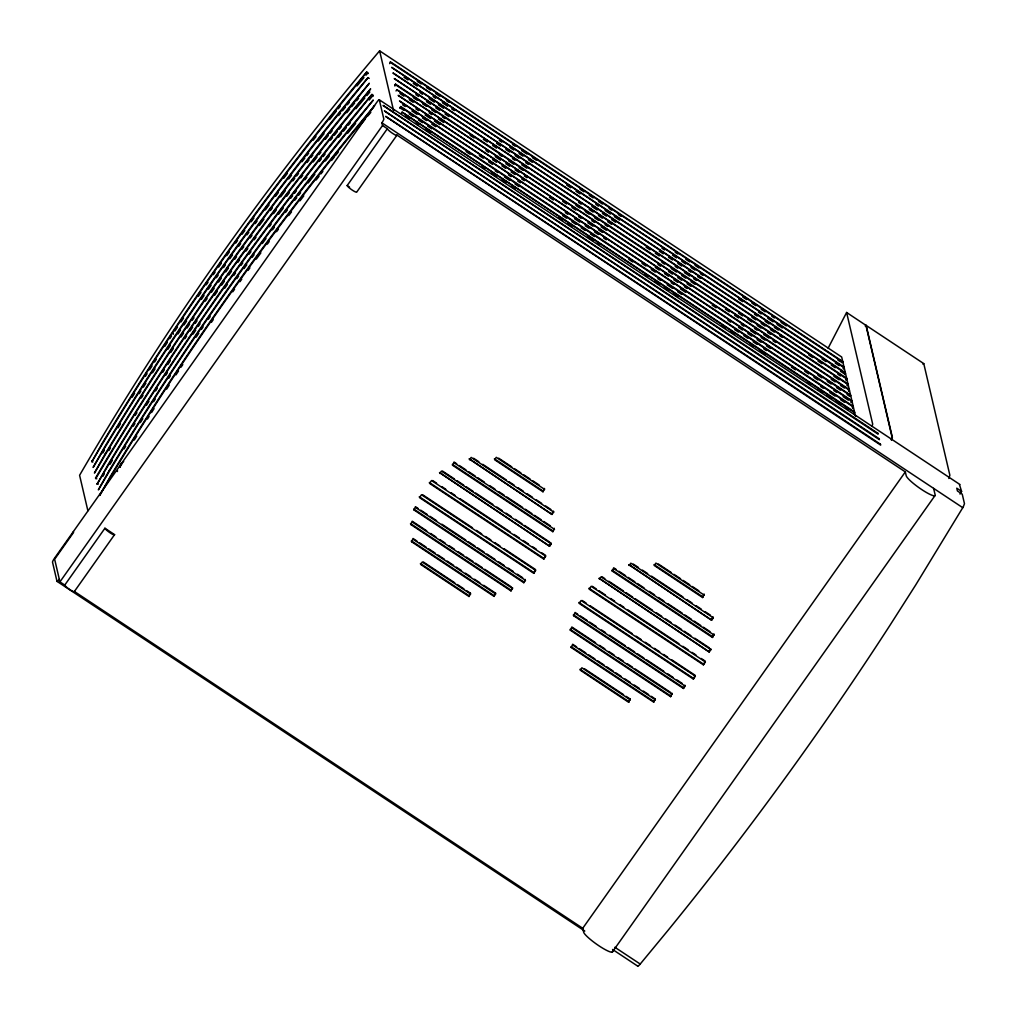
<?xml version="1.0" encoding="UTF-8"?>
<svg xmlns="http://www.w3.org/2000/svg" width="1017" height="1017" viewBox="0 0 1017 1017"><rect width="100%" height="100%" fill="white"/><g stroke="black" fill="none" stroke-linecap="round" stroke-linejoin="round"><path stroke-width="1.5" d="M872.039 426.492L872.688 424.089L846.602 312.473L828.13 348.17M948.836 478.498L949.865 475.219L923.767 363.603L866.23 325.465L865.709 325.948M120.514 466.269L119.942 467.337M637.646 966.023A3.712 0.712 -52.2 0 0 640.214 964.04L668.016 930.364A3506.743 3402.132 -13.1 0 0 890.282 624.819L915.643 585.055L963.264 506.86L964.472 503.695L962.235 494.16L957.417 490.957L956.768 488.185L961.586 491.376A3506.247 3401.649 -13.1 0 1 959.997 494.084M366.717 72.029L352.937 89.407A2956.355 2868.156 -13.1 0 0 102.819 443.234L91.81 461.858L102.653 442.548A2956.355 2868.156 -13.1 0 1 352.772 88.708L366.717 72.029L367.925 72.83L365.942 75.22M102.806 452.934L104.382 450.277M95.573 477.977L106.582 459.353A2956.355 2868.156 -13.1 0 1 356.7 105.514L370.646 88.848L356.865 106.213A2956.355 2868.156 -13.1 0 0 106.747 460.04L95.738 478.676L95.573 477.977L96.78 478.778M371.955 94.441L358.175 111.806A2956.355 2868.156 -13.1 0 0 108.056 465.646L97.047 484.27L107.891 464.96A2956.355 2868.156 -13.1 0 1 358.009 111.12L371.955 94.441L373.163 95.242L369.184 100.009M102.806 476.401L104.382 473.731M389.638 63.626L390.312 61.757L842.724 361.505L841.885 362.688M394.71 85.352L395.549 84.157L847.962 383.918L847.123 385.1M394.876 86.038L395.549 84.157M396.02 90.945L396.859 89.763L849.271 389.511L848.432 390.706M612.565 951.302A17.645 2.886 35.3 0 1 599.064 945.886A17.645 2.886 35.3 0 1 583.631 932.131L582.728 928.279L74.394 591.474A5.886 0.966 35.3 0 1 69.906 589.657A5.886 0.966 35.3 0 1 64.757 585.08L59.927 581.877L382.519 125.523L381.883 122.815A3.699 0.661 -56.5 0 0 383.79 118.951L379.341 99.882A3.699 0.661 -56.5 0 0 377.027 101.992L54.435 558.358A3.699 0.661 -56.5 0 0 52.528 562.21L56.99 581.279A3.699 0.661 -56.5 0 0 59.304 579.169M852.348 407.512L853.187 406.33L400.787 106.569L399.948 107.751L403.914 110.383M400.113 108.45L400.787 106.569M64.757 585.08L104.942 528.23L114.578 534.624L74.394 591.474M933.619 488.376L935.157 494.936A17.645 2.886 35.3 0 1 921.656 489.52A17.645 2.886 35.3 0 1 906.223 475.765L905.321 471.913L396.986 135.108L356.814 191.959A5.886 0.966 35.3 0 1 352.314 190.141A5.886 0.966 35.3 0 1 347.166 185.564L387.35 128.714L382.519 125.523M401.257 113.357L402.096 112.175L854.496 411.923L853.657 413.105M415.661 507.572L525.484 580.338L523.806 582.703L413.983 509.937L415.457 506.695L418.101 508.449M439.764 473.464L441.442 471.087L551.265 543.866L549.6 546.231L439.56 472.587L549.6 546.231M510.979 590.902L512.454 587.661L510.979 590.902L410.741 524.48L412.216 521.238L426.72 530.849M552.841 531.688L554.303 528.446L552.841 531.688L452.59 465.265L454.065 462.023L456.709 463.777M483.749 585.334L495.533 593.14L494.059 596.382L411.58 541.73L413.055 538.489L416.983 541.095M469.511 459.786L471.189 457.421L553.668 512.059L551.989 514.437L469.307 458.909L551.989 514.437M470.451 593.216L468.977 596.458L470.451 593.216L466.523 590.61M542.976 491.77L544.451 488.529L542.976 491.77L494.593 459.709L496.271 457.345L544.654 489.393M494.059 596.382L495.533 593.14M551.786 513.56L553.464 511.195L553.668 512.059M523.806 582.703L525.28 579.461M549.396 545.354L551.061 542.989L551.265 543.866M533.709 573.27L419.487 497.58L421.496 494.745L535.717 570.423L533.709 573.27L535.514 569.545L504 548.672M543.752 559.058L429.53 483.367L431.539 480.532L545.76 556.21L543.752 559.058L545.557 555.333L541.616 552.727M575.291 613.34L685.127 686.106L683.449 688.471L573.613 615.705L575.088 612.463L577.732 614.217M599.407 579.232L601.072 576.868L710.908 649.634L709.23 651.999L599.191 578.355L709.23 651.999M670.623 696.67L672.084 693.429L670.623 696.67L570.372 630.248L571.846 627.006L595.593 642.744M712.472 637.456L713.947 634.214L712.472 637.456L612.234 571.045L613.696 567.791L616.34 569.545M651.236 696.302L655.164 698.908L653.702 702.15L571.223 647.511L572.685 644.257L576.614 646.863M629.154 565.554L630.82 563.189L713.298 617.84L711.633 620.205L628.951 564.677L711.633 620.205M843.195 368.294L844.034 367.112L391.621 67.351L844.199 367.798L843.36 368.98M844.669 374.587L845.496 373.404L392.931 72.957L845.343 372.705L844.504 373.9L840.538 371.269M847.275 385.799L848.114 384.604L395.715 84.856M630.082 698.984L628.62 702.226L630.082 698.984L626.167 696.378M702.62 597.538L704.082 594.297L702.62 597.538L654.236 565.477L655.914 563.113L704.285 595.174M848.585 391.392L849.424 390.21L396.859 89.763M851.051 401.906L851.877 400.723L399.478 100.975L852.043 401.41L851.204 402.605M852.513 408.198L853.352 407.016L400.952 107.268M853.822 413.805L854.661 412.622L402.096 112.175M653.702 702.15L655.164 698.908M711.43 619.328L713.095 616.963L713.298 617.84M683.449 688.471L684.924 685.229M709.027 651.122L710.705 648.757L710.908 649.634M693.352 679.038L579.118 603.361L581.127 600.513L695.361 676.191L693.352 679.038L695.158 675.326L671.525 659.664M703.395 664.826L589.174 589.148L591.182 586.3L705.404 661.991L703.395 664.826L705.201 661.114L701.26 658.495M582.728 928.279L905.321 471.913M612.323 952.052L934.915 495.699M923.004 364.277L923.767 363.603M865.225 325.987L865.925 325.275L891.985 436.865A3.737 0.89 -61.6 0 1 891.223 439.751M356.967 85.936L363.946 77.597M368.027 77.635L354.081 94.314A2956.355 2868.156 -13.1 0 0 103.963 448.141L93.119 467.464L104.128 448.84A2956.355 2868.156 -13.1 0 1 354.247 95.001L368.027 77.635L369.235 78.436M356.598 100.708L358.594 98.331M364.874 97.975L357.908 106.315A2956.355 2868.156 -13.1 0 0 355.937 108.705M366.87 95.598L369.857 92.026M361.836 123.121L364.823 119.548M367.811 115.976L370.798 112.404M959.501 484.74L961.586 491.376M866.179 325.453L892.29 437.068A3.737 0.89 -61.6 0 1 891.528 439.954M846.602 312.473L865.937 325.338M87.882 510.763L79.593 475.282A2956.355 2868.156 -13.1 0 1 379.621 50.85L841.669 356.992L855.526 416.296M390.477 62.444L842.89 362.205M417.262 81.347L421.229 83.966M426.517 87.475L430.483 90.106M435.785 93.615L439.751 96.246M446.361 100.619L449.005 102.374M512.504 144.452L515.149 146.206M521.759 150.58L527.06 154.088M532.349 157.597L536.315 160.228M579.97 189.149L583.936 191.781M589.224 195.289L593.191 197.908M598.492 201.417L602.458 204.048M609.069 208.434L611.713 210.188M618.323 214.562L620.98 216.316M675.212 252.254L677.856 254.008M685.789 259.271L689.768 261.89M695.056 265.399L699.022 268.03M742.677 296.951L746.643 299.583M751.932 303.091L755.898 305.723M761.199 309.219L765.165 311.85M771.776 316.236L774.42 317.99M781.031 322.376L786.332 325.872M837.919 360.056L840.563 361.81M404.016 77.305L407.982 79.936M413.283 83.445L417.25 86.064M433.115 96.59L435.759 98.344M442.382 102.717L447.671 106.226M451.637 108.857L454.281 110.611M499.258 140.41L501.902 142.164M509.848 147.427L513.814 150.046M519.102 153.554L523.069 156.186M528.357 159.694L532.336 162.326M566.723 185.107L570.69 187.738M575.991 191.247L579.957 193.878M595.822 204.392L598.466 206.146M605.09 210.532L610.378 214.028M614.344 216.659L619.633 220.168M661.965 248.212L664.609 249.966M672.555 255.229L676.521 257.86M681.81 261.356L685.776 263.988M691.064 267.496L695.043 270.128M700.332 273.637L702.976 275.391M738.685 299.049L742.664 301.68M758.529 312.194L761.174 313.948M767.797 318.334L773.085 321.842M777.052 324.474L782.34 327.97M835.262 363.031L839.228 365.662M419.881 92.547L422.525 94.301M429.136 98.687L434.424 102.183M438.391 104.815L443.692 108.323M496.601 143.384L500.567 146.016M505.856 149.524L509.835 152.143M515.123 155.652L519.09 158.283M525.7 162.669L528.344 164.423M591.843 206.489L597.132 209.998M602.433 213.506L606.399 216.125M611.687 219.634L615.654 222.265M659.308 251.186L663.275 253.818M668.563 257.326L672.542 259.958M677.831 263.454L681.797 266.085M688.407 270.471L691.052 272.225M697.675 276.611L700.319 278.353M754.55 314.291L757.195 316.045M765.127 321.308L769.106 323.94M774.395 327.436L778.361 330.067M822.016 358.988L825.982 361.62M831.27 365.128L835.237 367.76M415.889 94.645L418.534 96.399M426.479 101.662L430.445 104.281M435.734 107.789L439.7 110.421M445.001 113.929L448.967 116.561M483.355 139.342L487.321 141.973M492.622 145.482L496.588 148.113M512.466 158.627L515.111 160.381M521.721 164.767L527.009 168.263M578.597 202.447L581.241 204.201M589.186 209.464L593.153 212.095M598.441 215.591L602.407 218.223M607.708 221.731L611.675 224.363M646.062 247.144L650.028 249.775M655.329 253.284L659.296 255.915M675.161 266.429L677.818 268.183M684.428 272.569L689.717 276.077M693.683 278.696L696.327 280.45M751.894 317.266L755.86 319.897M761.148 323.406L765.115 326.037M770.416 329.533L774.382 332.165M779.67 335.674L782.315 337.428M808.769 354.958L812.736 357.59M818.037 361.086L822.003 363.717M837.868 374.243L840.525 375.985M413.233 97.619L417.199 100.251M422.5 103.747L426.466 106.378M431.755 109.887L435.721 112.518M442.331 116.904L444.976 118.658M470.121 135.299L474.087 137.931M499.22 154.584L501.864 156.338M508.475 160.724L513.763 164.233M519.064 167.729L523.03 170.36M575.94 205.421L579.906 208.053M585.207 211.561L589.174 214.193M594.462 217.689L598.428 220.32M605.039 224.706L607.683 226.46M661.927 262.399L664.571 264.14M671.182 268.526L676.47 272.035M681.771 275.543L685.738 278.175M691.026 281.671L694.992 284.302M738.647 313.223L742.613 315.855M747.902 319.363L751.881 321.995M757.169 325.504L761.136 328.122M767.746 332.508L770.39 334.262M833.889 376.328L839.178 379.837M399.986 93.577L403.965 96.208M409.254 99.717L413.22 102.348M429.098 112.862L431.742 114.616M438.352 119.002L443.641 122.498M485.973 150.554L488.618 152.296M495.241 156.682L500.529 160.19M505.818 163.699L509.784 166.33M515.072 169.826L519.051 172.458M524.34 175.966L526.984 177.721M562.693 201.379L566.672 204.01M571.961 207.519L575.927 210.15M591.805 220.664L594.449 222.418M601.06 226.804L606.348 230.312M657.935 264.484L660.592 266.238M668.525 271.501L672.491 274.132M677.78 277.641L681.759 280.272M687.047 283.768L691.013 286.4M725.401 309.193L729.38 311.825M734.668 315.321L738.634 317.952M754.512 328.478L757.157 330.22M763.767 334.606L769.055 338.114M773.022 340.746L775.679 342.5M831.232 379.303L835.199 381.934M840.487 385.443L844.453 388.074M366.883 72.728L368.09 73.529M850.733 395.816L398.168 95.369L850.568 395.117L849.742 396.299L847.085 394.545M415.851 108.819L418.495 110.573M425.106 114.959L430.407 118.468M434.373 121.087L439.662 124.595M492.571 159.656L496.538 162.288M501.839 165.796L505.805 168.428M511.093 171.924L515.06 174.555M521.683 178.941L524.327 180.695M549.46 197.349L553.426 199.98M578.559 216.634L581.203 218.375M587.813 222.761L593.114 226.27M598.403 229.778L602.369 232.41M655.279 267.458L659.245 270.09M664.546 273.598L668.512 276.23M673.801 279.739L677.767 282.357M684.377 286.743L687.034 288.497M712.167 305.151L716.133 307.782M741.266 324.436L743.91 326.19M750.521 330.563L755.822 334.072M761.11 337.58L765.076 340.212M817.986 375.273L821.952 377.892M827.253 381.4L831.22 384.032M836.508 387.541L840.474 390.172M402.605 104.789L405.249 106.531M411.872 110.917L417.161 114.425M422.449 117.934L426.415 120.565M431.717 124.061L435.683 126.693M479.338 155.614L483.304 158.245M488.592 161.754L492.559 164.385M508.436 174.899L511.081 176.653M517.691 181.039L520.335 182.793M565.312 212.591L567.956 214.345M574.58 218.719L579.868 222.227M585.156 225.736L589.123 228.367M594.424 231.876L598.39 234.495M603.678 238.003L606.323 239.758M642.045 263.428L646.011 266.06M651.3 269.556L655.266 272.187M671.144 282.701L673.788 284.455M680.398 288.841L685.687 292.349M728.019 320.393L730.664 322.147M738.609 327.41L742.575 330.042M747.864 333.538L751.83 336.169M757.118 339.678L761.097 342.309M766.386 345.818L770.352 348.437M804.752 371.23L808.718 373.862M814.007 377.371L817.973 379.989M833.851 390.515L836.495 392.27M843.106 396.643L848.394 400.151M409.203 113.891L413.182 116.523M418.47 120.031L422.436 122.663M427.725 126.159L431.691 128.79M466.091 151.584L470.057 154.215M495.19 170.869L497.834 172.61M504.457 176.996L509.746 180.505M515.034 184.013L519.001 186.645M562.655 215.566L566.622 218.197M571.91 221.693L575.889 224.325M581.177 227.833L585.144 230.465M590.432 233.974L594.398 236.592M628.798 259.386L632.765 262.017M657.897 278.671L660.542 280.425M667.152 284.798L672.453 288.307M677.742 291.815L681.708 294.447M734.617 329.508L738.596 332.127M743.885 335.635L747.851 338.267M753.139 341.776L757.106 344.407M763.729 348.78L766.373 350.534M791.506 367.188L795.472 369.819M820.605 386.473L823.249 388.227M829.859 392.613L835.16 396.109M840.449 399.617L844.415 402.249M405.224 115.989L409.19 118.62M415.813 123.006L418.457 124.748M425.068 129.134L430.356 132.642M481.944 166.826L484.6 168.58M491.211 172.954L496.499 176.462M501.788 179.971L505.754 182.602M511.055 186.111L515.022 188.73M558.676 217.663L562.643 220.282M567.931 223.791L571.897 226.422M587.775 236.936L593.064 240.444M597.03 243.076L599.674 244.83M644.651 274.628L647.308 276.382M655.24 281.645L659.207 284.264M664.495 287.773L668.461 290.404M673.763 293.913L677.729 296.544M721.384 325.465L725.35 328.097M730.638 331.606L734.605 334.224M750.482 344.75L753.127 346.505M759.737 350.878L765.038 354.386M807.358 382.43L810.002 384.184M817.948 389.447L821.914 392.079M827.202 395.588L831.169 398.206M836.47 401.715L840.436 404.346M845.724 407.855L848.369 409.609M372.12 95.14L373.328 95.941M379.29 99.793L959.972 484.537M381.883 122.815L962.794 507.699M347.166 185.564L349.581 187.153M498.686 458.197L511.754 466.867M514.373 468.595L520.907 472.93M523.526 474.659L530.06 478.994M532.679 480.723L539.213 485.058M658.317 563.977L671.398 572.635M674.017 574.363L680.551 578.698M683.17 580.427L689.704 584.762M692.323 586.504L698.857 590.826M494.389 458.832L542.773 490.893M654.033 564.613L702.416 596.661M473.604 458.273L478.842 461.743M482.77 464.349L506.326 479.96M508.945 481.702L514.182 485.173M518.111 487.766L523.348 491.236M527.276 493.842L532.514 497.313M536.442 499.906L541.68 503.377M545.608 505.983L550.845 509.453M633.235 564.054L638.473 567.511M642.401 570.117L647.638 573.588M651.566 576.194L682.992 597.004M686.92 599.61L692.145 603.081M696.073 605.687L701.31 609.158M705.239 611.751L710.476 615.221M459.341 465.519L465.939 469.892M468.57 471.634L475.168 476.007M477.812 477.761L484.397 482.122M489.673 485.618L494.948 489.113M498.915 491.732L504.19 495.228M506.822 496.982L522.649 507.47M525.293 509.212L531.878 513.585M534.522 515.339L541.12 519.7M543.752 521.454L550.35 525.827M618.972 571.287L625.569 575.66M628.214 577.414L634.811 581.775M637.443 583.529L644.041 587.902M649.316 591.398L654.592 594.881M658.546 597.513L663.821 601.009M667.775 603.628L682.293 613.238M684.924 614.993L691.522 619.353M694.153 621.107L700.751 625.48M703.395 627.222L709.98 631.595M454.268 462.9L554.507 529.323M613.912 568.668L714.15 635.091M552.638 530.81L452.387 464.388L452.59 465.265M712.269 636.578L612.031 570.168L612.234 571.045M442.56 471.1L454.472 478.982M457.116 480.736L463.727 485.122M466.371 486.876L472.994 491.262M475.638 493.016L492.838 504.407M496.817 507.038L502.106 510.547M506.072 513.178L511.373 516.687M515.339 519.318L521.95 523.704M524.594 525.458L549.739 542.112M602.191 576.868L604.835 578.622M608.814 581.254L623.37 590.89M626.014 592.644L632.625 597.03M635.282 598.784L652.482 610.187M656.448 612.806L661.736 616.315M665.715 618.946L671.004 622.455M674.97 625.086L681.593 629.472M684.238 631.226L690.848 635.612M694.827 638.244L709.383 647.88M432.645 480.532L436.585 483.139M441.836 486.622L445.777 489.228M451.027 492.711L454.968 495.317M460.218 498.8L510.114 531.853M514.055 534.459L519.306 537.942M523.246 540.548L528.497 544.031M532.425 546.638L536.366 549.244M592.288 586.3L596.229 588.907M598.848 590.648L605.42 594.996M610.67 598.479L614.599 601.085M619.861 604.568L623.79 607.174M627.731 609.78L678.936 643.71M682.877 646.316L688.128 649.799M692.068 652.406L696.009 655.024M429.327 482.503L543.548 558.18M588.957 588.271L703.192 663.948M422.602 494.732L472.498 527.798M476.439 530.404L481.689 533.887M485.618 536.493L490.88 539.976M494.809 542.582L500.072 546.065M582.245 600.513L586.173 603.119M590.114 605.725L632.129 633.566M636.07 636.172L641.32 639.655M645.261 642.261L650.511 645.744M654.452 648.35L659.702 651.833M663.643 654.439L667.584 657.058M419.284 496.716L533.505 572.393M578.915 602.484L693.136 678.161M420.746 510.203L427.356 514.577M430.013 516.331L436.624 520.717M441.912 524.225L465.735 540.014M468.379 541.756L475.003 546.142M477.647 547.896L484.257 552.282M486.901 554.036L494.847 559.299M498.813 561.931L504.114 565.439M508.08 568.071L513.369 571.567M517.348 574.198L522.636 577.707M580.376 615.971L587 620.357M589.644 622.112L596.254 626.497M601.555 629.993L605.522 632.625M609.488 635.256L625.366 645.782M628.023 647.537L634.633 651.922M637.278 653.677L643.901 658.05M646.545 659.804L663.745 671.207M667.711 673.839L673.012 677.347M676.979 679.979L682.267 683.475M523.602 581.826L413.779 509.059L413.983 509.937M683.246 687.606L573.41 614.827L573.613 615.705M430.674 533.467L435.95 536.963M439.903 539.595L445.179 543.091M449.145 545.709L454.421 549.205M458.375 551.824L463.65 555.32M466.282 557.062L472.88 561.435M475.524 563.189L482.109 567.55M484.753 569.304L511.131 586.784M599.547 645.363L604.823 648.859M608.776 651.477L614.052 654.973M618.005 657.592L623.281 661.088M627.247 663.707L632.523 667.203M635.155 668.957L670.762 692.552M412.419 522.115L512.657 588.525M572.05 627.883L672.288 694.306M510.776 590.025L410.537 523.602L410.741 524.48M670.419 695.793L570.168 629.383L570.372 630.248M419.601 542.824L426.148 547.171M428.767 548.9L435.314 553.235M437.933 554.977L444.48 559.312M447.099 561.041L453.646 565.376M456.252 567.117L461.489 570.588M465.417 573.194L470.655 576.652M474.583 579.258L479.821 582.728M579.232 648.604L585.779 652.939M588.398 654.668L594.945 659.003M597.564 660.745L604.111 665.08M606.729 666.809L613.276 671.156M615.895 672.885L621.133 676.356M625.061 678.962L630.298 682.432M634.227 685.026L639.464 688.496M643.392 691.102L648.617 694.573M413.258 539.366L495.737 594.017M572.902 645.134L655.368 699.785M493.855 595.504L411.377 540.853L411.58 541.73M653.499 701.272L571.02 646.634L571.223 647.511M423.377 562.02L454.752 582.817M457.37 584.546L463.905 588.881M584.317 668.665L623.548 694.649M470.655 594.081L422.271 562.032L420.593 564.397L468.977 596.458M630.286 699.861L581.902 667.8L580.237 670.165L628.62 702.226M420.39 563.52L468.773 595.581M580.033 669.3L628.404 701.349M91.657 461.171L92.865 461.972M96.882 483.583L98.09 484.384M614.84 947.259L640.214 964.04M57.028 581.368L584.788 931.051M612.565 949.458L637.697 966.112M379.621 50.85L393.668 111.006M173.233 333.512L173.399 334.212M73.351 531.586L73.555 532.463L54.638 559.236L59.927 581.877M117.209 471.545A4.983 0.839 -60.3 0 1 117.578 470.909M121.137 465.112A4.856 0.814 -60.3 0 1 122.498 462.938M123.133 462.074A4.856 0.814 -60.3 0 1 123.693 461.476M120.896 465.061A4.754 0.801 -60.3 0 0 121.506 462.849A4.754 0.801 -60.3 0 0 119.574 467.223M120.426 466.04A4.754 0.801 -60.3 0 1 119.879 467.07M132.159 397.227A2956.355 2868.156 -13.1 0 1 134.625 393.299M145.38 376.315A2956.355 2868.156 -13.1 0 1 147.045 373.709M149.55 369.794A2956.355 2868.156 -13.1 0 1 152.067 365.891M154.584 362.001A2956.355 2868.156 -13.1 0 1 156.262 359.395M164.716 346.441A2956.355 2868.156 -13.1 0 1 167.258 342.551M169.814 338.686A2956.355 2868.156 -13.1 0 1 171.517 336.093M174.949 330.945A2956.355 2868.156 -13.1 0 1 177.517 327.08M180.962 321.931A2956.355 2868.156 -13.1 0 1 183.543 318.079M198.328 296.303A2956.355 2868.156 -13.1 0 1 200.959 292.476M206.235 284.824A2956.355 2868.156 -13.1 0 1 208.002 282.281M213.316 274.654A2956.355 2868.156 -13.1 0 1 215.095 272.124M218.655 267.051A2956.355 2868.156 -13.1 0 1 221.325 263.25M226.702 255.661A2956.355 2868.156 -13.1 0 1 229.397 251.885M235.715 243.063A2956.355 2868.156 -13.1 0 1 237.52 240.546M242.059 234.266A2956.355 2868.156 -13.1 0 1 244.792 230.503M251.186 221.744A2956.355 2868.156 -13.1 0 1 253.932 217.994M283.654 178.28A2956.355 2868.156 -13.1 0 1 287.417 173.348M313.083 140.257A2956.355 2868.156 -13.1 0 1 315.969 136.609M329.495 119.612A2956.355 2868.156 -13.1 0 1 336.309 111.145M338.267 108.743A2956.355 2868.156 -13.1 0 1 340.225 106.327M117.997 427.801A2956.355 2868.156 -13.1 0 1 120.426 423.847M139.227 393.668A2956.355 2868.156 -13.1 0 1 140.88 391.049M143.372 387.134A2956.355 2868.156 -13.1 0 1 145.863 383.218M152.537 372.794A2956.355 2868.156 -13.1 0 1 155.054 368.891M167.716 349.454A2956.355 2868.156 -13.1 0 1 170.271 345.577M177.962 333.97A2956.355 2868.156 -13.1 0 1 180.543 330.105M183.988 324.957A2956.355 2868.156 -13.1 0 1 186.581 321.105M201.391 299.354A2956.355 2868.156 -13.1 0 1 204.023 295.527M208.434 289.159A2956.355 2868.156 -13.1 0 1 211.078 285.345M216.405 277.717A2956.355 2868.156 -13.1 0 1 218.172 275.187M223.524 267.585A2956.355 2868.156 -13.1 0 1 225.316 265.056M229.804 258.75A2956.355 2868.156 -13.1 0 1 232.499 254.962M238.83 246.152A2956.355 2868.156 -13.1 0 1 240.635 243.635M247.004 234.851A2956.355 2868.156 -13.1 0 1 248.834 232.346M255.242 223.6A2956.355 2868.156 -13.1 0 1 257.072 221.096M265.373 209.883A2956.355 2868.156 -13.1 0 1 269.085 204.913M275.594 196.243A2956.355 2868.156 -13.1 0 1 278.404 192.531M288.726 178.941A2956.355 2868.156 -13.1 0 1 291.548 175.255M301.973 161.754A2956.355 2868.156 -13.1 0 1 304.833 158.08M306.74 155.626A2956.355 2868.156 -13.1 0 1 308.647 153.186M318.245 140.994A2956.355 2868.156 -13.1 0 1 324.029 133.697M338.597 115.544A2956.355 2868.156 -13.1 0 1 340.555 113.129M342.513 110.726A2956.355 2868.156 -13.1 0 1 345.449 107.116M347.407 104.713A2956.355 2868.156 -13.1 0 1 349.378 102.31M108.87 450.582A2956.355 2868.156 -13.1 0 1 110.472 447.925M141.363 397.965A2956.355 2868.156 -13.1 0 1 143.016 395.346M170.729 352.467A2956.355 2868.156 -13.1 0 1 173.284 348.589M180.988 336.996A2956.355 2868.156 -13.1 0 1 183.569 333.131M187.026 327.995A2956.355 2868.156 -13.1 0 1 189.62 324.143M192.226 320.304A2956.355 2868.156 -13.1 0 1 193.967 317.736M205.332 301.121A2956.355 2868.156 -13.1 0 1 207.099 298.578M211.498 292.21A2956.355 2868.156 -13.1 0 1 214.155 288.396M218.591 282.052A2956.355 2868.156 -13.1 0 1 221.261 278.251M225.736 271.92A2956.355 2868.156 -13.1 0 1 228.418 268.132M234.711 259.31A2956.355 2868.156 -13.1 0 1 236.516 256.78M241.944 249.241A2956.355 2868.156 -13.1 0 1 243.762 246.724M250.144 237.953A2956.355 2868.156 -13.1 0 1 251.962 235.448M259.31 225.456A2956.355 2868.156 -13.1 0 1 263.911 219.227M270.395 210.519A2956.355 2868.156 -13.1 0 1 272.251 208.04M280.641 196.891A2956.355 2868.156 -13.1 0 1 285.332 190.713M292.858 180.861A2956.355 2868.156 -13.1 0 1 294.752 178.395M296.633 175.941A2956.355 2868.156 -13.1 0 1 298.528 173.487M307.096 162.453A2956.355 2868.156 -13.1 0 1 309.003 160.012M310.91 157.571A2956.355 2868.156 -13.1 0 1 312.829 155.118M325.338 139.304A2956.355 2868.156 -13.1 0 1 328.237 135.668M330.182 133.24A2956.355 2868.156 -13.1 0 1 332.114 130.812M346.759 112.722A2956.355 2868.156 -13.1 0 1 349.708 109.111M351.666 106.709A2956.355 2868.156 -13.1 0 1 354.628 103.111M134.282 440.018A2956.355 2868.156 -13.1 0 1 136.736 436.09M147.427 419.068A2956.355 2868.156 -13.1 0 1 149.079 416.449M151.571 412.533A2956.355 2868.156 -13.1 0 1 154.063 408.618M166.635 389.117A2956.355 2868.156 -13.1 0 1 169.178 385.227M175.966 374.879A2956.355 2868.156 -13.1 0 1 178.522 371.002M181.077 367.137A2956.355 2868.156 -13.1 0 1 182.793 364.556M211.447 322.262A2956.355 2868.156 -13.1 0 1 213.201 319.719M232.753 291.803A2956.355 2868.156 -13.1 0 1 234.546 289.286M239.948 281.709A2956.355 2868.156 -13.1 0 1 241.754 279.192M248.084 270.395A2956.355 2868.156 -13.1 0 1 249.902 267.878M256.284 259.106A2956.355 2868.156 -13.1 0 1 260.861 252.864M267.306 244.131A2956.355 2868.156 -13.1 0 1 269.149 241.639M276.56 231.685A2956.355 2868.156 -13.1 0 1 278.416 229.206M288.688 215.591A2956.355 2868.156 -13.1 0 1 291.498 211.892M299.977 200.807A2956.355 2868.156 -13.1 0 1 303.765 195.887M316.147 179.971A2956.355 2868.156 -13.1 0 1 319.02 176.31M320.94 173.869A2956.355 2868.156 -13.1 0 1 322.859 171.441M331.542 160.495A2956.355 2868.156 -13.1 0 1 334.44 156.86M335.407 155.652A2956.355 2868.156 -13.1 0 1 338.318 152.016M356.903 129.121A2956.355 2868.156 -13.1 0 1 360.844 124.316M135.261 415.343A2956.355 2868.156 -13.1 0 1 136.901 412.724M162.72 372.311A2956.355 2868.156 -13.1 0 1 164.398 369.718M167.792 364.544A2956.355 2868.156 -13.1 0 1 170.335 360.654M184.878 338.737A2956.355 2868.156 -13.1 0 1 186.607 336.169M190.065 331.033A2956.355 2868.156 -13.1 0 1 192.671 327.182M195.277 323.342A2956.355 2868.156 -13.1 0 1 197.018 320.775M214.587 295.273A2956.355 2868.156 -13.1 0 1 217.244 291.459M221.681 285.129A2956.355 2868.156 -13.1 0 1 224.363 281.328M228.838 274.997A2956.355 2868.156 -13.1 0 1 231.52 271.208M237.825 262.386A2956.355 2868.156 -13.1 0 1 239.631 259.869M245.987 251.072A2956.355 2868.156 -13.1 0 1 247.805 248.568M254.186 239.796A2956.355 2868.156 -13.1 0 1 256.017 237.304M273.56 213.646A2956.355 2868.156 -13.1 0 1 276.344 209.922M286.641 196.319A2956.355 2868.156 -13.1 0 1 289.451 192.62M300.79 177.861A2956.355 2868.156 -13.1 0 1 302.685 175.407M313.185 161.945A2956.355 2868.156 -13.1 0 1 317.012 157.063M318.931 154.635A2956.355 2868.156 -13.1 0 1 320.863 152.194M330.512 140.054A2956.355 2868.156 -13.1 0 1 332.457 137.626M334.402 135.21A2956.355 2868.156 -13.1 0 1 337.313 131.587M339.258 129.172A2956.355 2868.156 -13.1 0 1 341.216 126.756M109.887 464.426A2956.355 2868.156 -13.1 0 1 112.29 460.459M133.291 426.199A2956.355 2868.156 -13.1 0 1 134.93 423.568M146.461 405.249A2956.355 2868.156 -13.1 0 1 148.952 401.334M155.626 390.909A2956.355 2868.156 -13.1 0 1 157.292 388.303M165.707 375.324A2956.355 2868.156 -13.1 0 1 167.398 372.731M193.103 334.072A2956.355 2868.156 -13.1 0 1 195.709 330.22M198.328 326.381A2956.355 2868.156 -13.1 0 1 200.069 323.826M224.77 288.192A2956.355 2868.156 -13.1 0 1 227.452 284.391M233.732 275.556A2956.355 2868.156 -13.1 0 1 235.524 273.026M240.94 265.475A2956.355 2868.156 -13.1 0 1 242.758 262.958M249.114 254.174A2956.355 2868.156 -13.1 0 1 250.932 251.669M269.302 226.702A2956.355 2868.156 -13.1 0 1 271.158 224.21M278.594 214.282A2956.355 2868.156 -13.1 0 1 283.26 208.091M290.76 198.213A2956.355 2868.156 -13.1 0 1 292.642 195.747M294.536 193.294A2956.355 2868.156 -13.1 0 1 296.417 190.827M304.947 179.78A2956.355 2868.156 -13.1 0 1 306.854 177.327M319.287 161.449A2956.355 2868.156 -13.1 0 1 321.207 159.021M323.126 156.58A2956.355 2868.156 -13.1 0 1 325.059 154.152M338.623 137.181A2956.355 2868.156 -13.1 0 1 341.547 133.558M343.504 131.142A2956.355 2868.156 -13.1 0 1 346.428 127.532M348.399 125.129A2956.355 2868.156 -13.1 0 1 350.357 122.714M124.036 448.891A2956.355 2868.156 -13.1 0 1 125.65 446.26M140.346 422.614A2956.355 2868.156 -13.1 0 1 142.812 418.686M153.592 401.715A2956.355 2868.156 -13.1 0 1 155.258 399.109M168.708 378.337A2956.355 2868.156 -13.1 0 1 170.411 375.743M196.154 337.11A2956.355 2868.156 -13.1 0 1 198.76 333.258M201.379 329.419A2956.355 2868.156 -13.1 0 1 203.12 326.864M208.383 319.211A2956.355 2868.156 -13.1 0 1 210.138 316.656M236.834 278.633A2956.355 2868.156 -13.1 0 1 238.639 276.115M244.067 268.564A2956.355 2868.156 -13.1 0 1 246.788 264.789M252.241 257.263A2956.355 2868.156 -13.1 0 1 254.072 254.758M262.31 243.508A2956.355 2868.156 -13.1 0 1 265.996 238.525M272.467 229.817A2956.355 2868.156 -13.1 0 1 274.323 227.325M285.497 212.464A2956.355 2868.156 -13.1 0 1 287.379 209.985M294.892 200.12A2956.355 2868.156 -13.1 0 1 296.786 197.667M298.667 195.2A2956.355 2868.156 -13.1 0 1 300.562 192.747M308.164 182.933A2956.355 2868.156 -13.1 0 1 314.838 174.377M325.402 160.966A2956.355 2868.156 -13.1 0 1 329.266 156.109M347.738 133.138A2956.355 2868.156 -13.1 0 1 355.594 123.515M396.986 135.108A5.886 0.966 35.3 0 1 392.486 133.303A5.886 0.966 35.3 0 1 387.35 128.714M114.578 534.624A5.886 0.966 35.3 0 1 110.078 532.819A5.886 0.966 35.3 0 1 104.942 528.23M105.272 453.747L94.428 473.07L105.437 454.446A2956.355 2868.156 -13.1 0 1 355.556 100.607L369.336 83.241L355.391 99.908A2956.355 2868.156 -13.1 0 0 105.272 453.747M109.2 470.553L98.357 489.876L109.366 471.252A2956.355 2868.156 -13.1 0 1 359.484 117.413L373.264 100.047L359.319 116.713A2956.355 2868.156 -13.1 0 0 109.2 470.553M110.51 476.159L99.666 495.482L110.662 476.859A2956.355 2868.156 -13.1 0 1 360.793 123.019L374.574 105.654L360.628 122.32A2956.355 2868.156 -13.1 0 0 110.51 476.159M846.653 378.311L845.979 380.193L846.805 379.01L394.24 78.563L846.653 378.311M877.913 433.293L383.078 105.437L878.116 434.17L877.913 433.293M879.184 438.759L384.362 110.904L879.387 439.636L879.184 438.759M880.455 444.226L385.634 116.37L880.671 445.103L880.455 444.226"/></g></svg>
